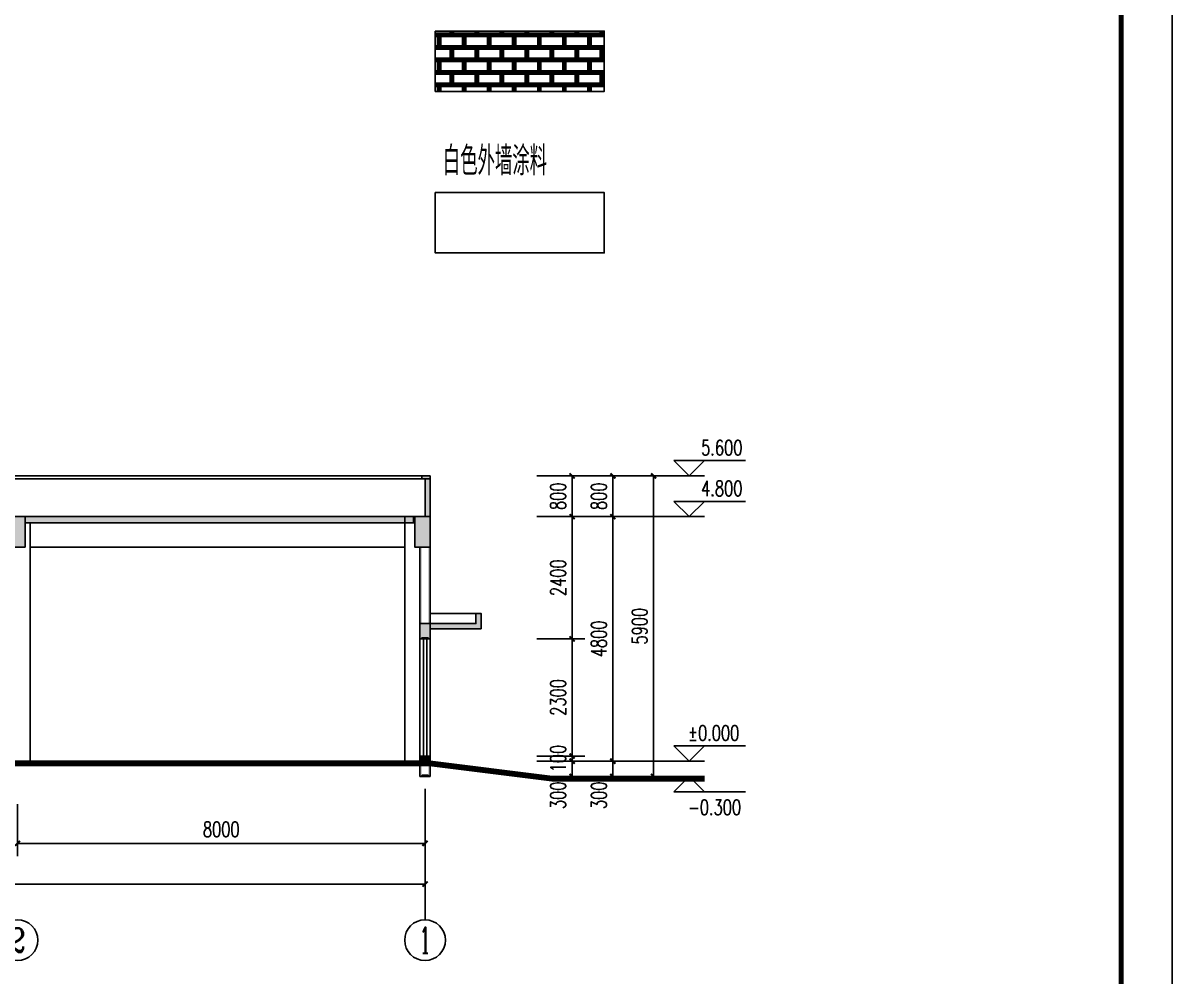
# Model space of a CAD drawing. Extents: x 4924227 to 5052693, y -485691 to -238224.
# Drawn here: x 5018995 to 5041551, y -473976 to -455267 of the extents above; entities that cross this region are included whole.
import ezdxf
from ezdxf.enums import TextEntityAlignment as Align

# ---------------------------------------------------------------- set-up
doc = ezdxf.new("R2010")
doc.units = 0
doc.header["$LTSCALE"] = 1000
doc.header["$MEASUREMENT"] = 0
doc.layers.get('0').update_dxf_attribs({"linetype": 'CONTINUOUS'})
doc.layers.get('Defpoints').update_dxf_attribs({"linetype": 'CONTINUOUS'})
doc.layers.add('_0', color=7, linetype='CONTINUOUS', lineweight=25)
for name, color, linetype in [('AXIS', 3, 'CONTINUOUS'), ('AXIS_TEXT', 7, 'CONTINUOUS'), ('COLUMN', 9, 'CONTINUOUS'), ('DIM_ELEV', 3, 'CONTINUOUS'), ('PUB_DIM', 3, 'CONTINUOUS'), ('PUB_HATCH', 8, 'CONTINUOUS'), ('PUB_TEXT', 7, 'CONTINUOUS'), ('PUB_TITLE', 4, 'CONTINUOUS'), ('PUB_WALL', 9, 'CONTINUOUS'), ('WALL', 2, 'CONTINUOUS'), ('WINDOW', 4, 'CONTINUOUS'), ('填充', 251, 'CONTINUOUS'), ('散水', 52, 'CONTINUOUS')]:
    doc.layers.add(name, color=color, linetype=linetype)
doc.styles.add('_TCH_AXIS', font='COMPLEX', dxfattribs={"bigfont": 'GBCBIG'})
doc.styles.add('_TCH_DIM', font='SIMPLEX', dxfattribs={"bigfont": 'GBCBIG'})
doc.styles.add('_TCH_DIM_T3', font='SIMPLEX', dxfattribs={"width": 0.705882, "bigfont": 'GBCBIG'})
doc.styles.add('COMPLEX', font='COMPLEX')
doc.styles.add('STYLE-黑体', font='simhei.ttf')
doc.dimstyles.new('_TCH_ARCH&&100', dxfattribs={"dimtxt": 297.5, "dimasz": 100, "dimexe": 250, "dimexo": 300, "dimgap": 126.25, "dimtad": 1, "dimdec": 0, "dimzin": 0, "dimdsep": 46, "dimtxsty": '_TCH_DIM_T3', "dimblk": 'ARCHTICK', "dimcen": 0.09, "dimclrt": 7, "dimazin": 2, "dimtfac": 1, "dimtdec": 0, "dimtix": 1, "dimtmove": 2, "dimatfit": 3, "dimfxl": 0, "dimtolj": 1, "dimtzin": 0, "dimarcsym": 0})

# ---------------------------------------------------------------- blocks, each defined once
blk = doc.blocks.new('_ArchTick')
at = {"color": 0, "linetype": 'ByBlock', "const_width": 0.4}
blk.add_lwpolyline([(-0.5, -0.5), (0.5, 0.5)], dxfattribs=at)
blk = doc.blocks.new('*D152')
at = {"layer": 'Defpoints', "color": 0}
for p in [(5028781, -469758), (5029775, -469758), (5028781, -470058)]:
    blk.add_point(p, dxfattribs=at)
at = {"layer": 'PUB_DIM', "color": 0, "lineweight": -2}
for p, q in [((5029081, -469758), (5030025, -469758)), ((5029775, -470058), (5029775, -469758)), ((5029081, -470058), (5030025, -470058))]:
    blk.add_line(p, q, dxfattribs=at)
at = {"layer": 'PUB_DIM', "color": 0, "lineweight": -2, "xscale": 100, "yscale": 100, "zscale": 100}
for p, rotation in [((5029775, -469758), 90), ((5029775, -470058), 270)]:
    blk.add_blockref('_ArchTick', p, dxfattribs=dict(at, rotation=rotation))
at = {"layer": 'PUB_DIM', "color": 7, "insert": (5029500, -470428), "char_height": 297.5, "attachment_point": 5, "rotation": 90, "style": '_TCH_DIM_T3'}
blk.add_mtext('\\A1;300', dxfattribs=at)
blk = doc.blocks.new('*D153')
at = {"layer": 'Defpoints', "color": 0}
for p in [(5028781, -469658), (5028781, -469758), (5029775, -469658)]:
    blk.add_point(p, dxfattribs=at)
at = {"layer": 'PUB_DIM', "color": 0, "lineweight": -2}
for p, q in [((5029775, -469658), (5029775, -469558)), ((5029081, -469658), (5030025, -469658)), ((5029081, -469758), (5030025, -469758)), ((5029775, -469758), (5029775, -469658)), ((5029775, -469758), (5029775, -469858))]:
    blk.add_line(p, q, dxfattribs=at)
at = {"layer": 'PUB_DIM', "color": 0, "lineweight": -2, "xscale": 100, "yscale": 100, "zscale": 100}
for p, rotation in [((5029775, -469658), 270), ((5029775, -469758), 90)]:
    blk.add_blockref('_ArchTick', p, dxfattribs=dict(at, rotation=rotation))
at = {"layer": 'PUB_DIM', "color": 7, "insert": (5029500, -469708), "char_height": 297.5, "attachment_point": 5, "rotation": 90, "style": '_TCH_DIM_T3'}
blk.add_mtext('\\A1;100', dxfattribs=at)
blk = doc.blocks.new('*D154')
at = {"layer": 'Defpoints', "color": 0}
for p in [(5028781, -467358), (5029775, -467358), (5028781, -469658)]:
    blk.add_point(p, dxfattribs=at)
at = {"layer": 'PUB_DIM', "color": 0, "lineweight": -2}
for p, q in [((5029081, -467358), (5030025, -467358)), ((5029775, -469658), (5029775, -467358)), ((5029081, -469658), (5030025, -469658))]:
    blk.add_line(p, q, dxfattribs=at)
at = {"layer": 'PUB_DIM', "color": 0, "lineweight": -2, "xscale": 100, "yscale": 100, "zscale": 100}
for p, rotation in [((5029775, -467358), 90), ((5029775, -469658), 270)]:
    blk.add_blockref('_ArchTick', p, dxfattribs=dict(at, rotation=rotation))
at = {"layer": 'PUB_DIM', "color": 7, "insert": (5029500, -468508), "char_height": 297.5, "attachment_point": 5, "rotation": 90, "style": '_TCH_DIM_T3'}
blk.add_mtext('\\A1;2300', dxfattribs=at)
blk = doc.blocks.new('*D155')
at = {"layer": 'Defpoints', "color": 0}
for p in [(5028781, -464958), (5029775, -464958), (5028781, -467358)]:
    blk.add_point(p, dxfattribs=at)
at = {"layer": 'PUB_DIM', "color": 0, "lineweight": -2}
for p, q in [((5029081, -464958), (5030025, -464958)), ((5029775, -467358), (5029775, -464958)), ((5029081, -467358), (5030025, -467358))]:
    blk.add_line(p, q, dxfattribs=at)
at = {"layer": 'PUB_DIM', "color": 0, "lineweight": -2, "xscale": 100, "yscale": 100, "zscale": 100}
for p, rotation in [((5029775, -464958), 90), ((5029775, -467358), 270)]:
    blk.add_blockref('_ArchTick', p, dxfattribs=dict(at, rotation=rotation))
at = {"layer": 'PUB_DIM', "color": 7, "insert": (5029500, -466158), "char_height": 297.5, "attachment_point": 5, "rotation": 90, "style": '_TCH_DIM_T3'}
blk.add_mtext('\\A1;2400', dxfattribs=at)
blk = doc.blocks.new('*D156')
at = {"layer": 'Defpoints', "color": 0}
for p in [(5028781, -464158), (5029775, -464158), (5028781, -464958)]:
    blk.add_point(p, dxfattribs=at)
at = {"layer": 'PUB_DIM', "color": 0, "lineweight": -2}
for p, q in [((5029081, -464158), (5030025, -464158)), ((5029775, -464958), (5029775, -464158)), ((5029081, -464958), (5030025, -464958))]:
    blk.add_line(p, q, dxfattribs=at)
at = {"layer": 'PUB_DIM', "color": 0, "lineweight": -2, "xscale": 100, "yscale": 100, "zscale": 100}
for p, rotation in [((5029775, -464158), 90), ((5029775, -464958), 270)]:
    blk.add_blockref('_ArchTick', p, dxfattribs=dict(at, rotation=rotation))
at = {"layer": 'PUB_DIM', "color": 7, "insert": (5029500, -464558), "char_height": 297.5, "attachment_point": 5, "rotation": 90, "style": '_TCH_DIM_T3'}
blk.add_mtext('\\A1;800', dxfattribs=at)
blk = doc.blocks.new('*D190')
at = {"layer": 'Defpoints', "color": 0}
for p in [(5028781, -464158), (5031375, -464158), (5028781, -470058)]:
    blk.add_point(p, dxfattribs=at)
at = {"layer": 'PUB_DIM', "color": 0, "lineweight": -2}
for p, q in [((5029081, -464158), (5031625, -464158)), ((5031375, -470058), (5031375, -464158)), ((5029081, -470058), (5031625, -470058))]:
    blk.add_line(p, q, dxfattribs=at)
at = {"layer": 'PUB_DIM', "color": 0, "lineweight": -2, "xscale": 100, "yscale": 100, "zscale": 100}
for p, rotation in [((5031375, -464158), 90), ((5031375, -470058), 270)]:
    blk.add_blockref('_ArchTick', p, dxfattribs=dict(at, rotation=rotation))
at = {"layer": 'PUB_DIM', "color": 7, "insert": (5031100, -467108), "char_height": 297.5, "attachment_point": 5, "rotation": 90, "style": '_TCH_DIM_T3'}
blk.add_mtext('\\A1;5900', dxfattribs=at)
blk = doc.blocks.new('*D191')
at = {"layer": 'Defpoints', "color": 0}
for p in [(5028781, -469758), (5030575, -469758), (5028781, -470058)]:
    blk.add_point(p, dxfattribs=at)
at = {"layer": 'PUB_DIM', "color": 0, "lineweight": -2}
for p, q in [((5029081, -469758), (5030825, -469758)), ((5030575, -470058), (5030575, -469758)), ((5029081, -470058), (5030825, -470058))]:
    blk.add_line(p, q, dxfattribs=at)
at = {"layer": 'PUB_DIM', "color": 0, "lineweight": -2, "xscale": 100, "yscale": 100, "zscale": 100}
for p, rotation in [((5030575, -469758), 90), ((5030575, -470058), 270)]:
    blk.add_blockref('_ArchTick', p, dxfattribs=dict(at, rotation=rotation))
at = {"layer": 'PUB_DIM', "color": 7, "insert": (5030300, -470428), "char_height": 297.5, "attachment_point": 5, "rotation": 90, "style": '_TCH_DIM_T3'}
blk.add_mtext('\\A1;300', dxfattribs=at)
blk = doc.blocks.new('*D192')
at = {"layer": 'Defpoints', "color": 0}
for p in [(5028781, -464958), (5030575, -464958), (5028781, -469758)]:
    blk.add_point(p, dxfattribs=at)
at = {"layer": 'PUB_DIM', "color": 0, "lineweight": -2}
for p, q in [((5029081, -464958), (5030825, -464958)), ((5030575, -469758), (5030575, -464958)), ((5029081, -469758), (5030825, -469758))]:
    blk.add_line(p, q, dxfattribs=at)
at = {"layer": 'PUB_DIM', "color": 0, "lineweight": -2, "xscale": 100, "yscale": 100, "zscale": 100}
for p, rotation in [((5030575, -464958), 90), ((5030575, -469758), 270)]:
    blk.add_blockref('_ArchTick', p, dxfattribs=dict(at, rotation=rotation))
at = {"layer": 'PUB_DIM', "color": 7, "insert": (5030300, -467358), "char_height": 297.5, "attachment_point": 5, "rotation": 90, "style": '_TCH_DIM_T3'}
blk.add_mtext('\\A1;4800', dxfattribs=at)
blk = doc.blocks.new('*D193')
at = {"layer": 'Defpoints', "color": 0}
for p in [(5028781, -464158), (5030575, -464158), (5028781, -464958)]:
    blk.add_point(p, dxfattribs=at)
at = {"layer": 'PUB_DIM', "color": 0, "lineweight": -2}
for p, q in [((5029081, -464158), (5030825, -464158)), ((5030575, -464958), (5030575, -464158)), ((5029081, -464958), (5030825, -464958))]:
    blk.add_line(p, q, dxfattribs=at)
at = {"layer": 'PUB_DIM', "color": 0, "lineweight": -2, "xscale": 100, "yscale": 100, "zscale": 100}
for p, rotation in [((5030575, -464158), 90), ((5030575, -464958), 270)]:
    blk.add_blockref('_ArchTick', p, dxfattribs=dict(at, rotation=rotation))
at = {"layer": 'PUB_DIM', "color": 7, "insert": (5030300, -464558), "char_height": 297.5, "attachment_point": 5, "rotation": 90, "style": '_TCH_DIM_T3'}
blk.add_mtext('\\A1;800', dxfattribs=at)
blk = doc.blocks.new('_FZH')
blk.add_lwpolyline([(-0.5, -0.5), (0.5, -0.5), (0.5, 0.5), (-0.5, 0.5)], close=True)
at = {"layer": 'PUB_HATCH'}
blk.add_solid([(-0.5, -0.5), (0.5, -0.5), (-0.5, 0.5), (0.5, 0.5)], dxfattribs=at)
blk = doc.blocks.new('$TCHSYS$WIN2D')
for p, q in [((-0.5, 0.5), (0.5, 0.5)), ((-0.5, 0.5), (-0.5, -0.5)), ((0.5, 0.5), (0.5, -0.5)), ((0.5, 0.1667), (-0.5, 0.1667)), ((0.5, -0.1667), (-0.5, -0.1667)), ((-0.5, -0.5), (0.5, -0.5))]:
    blk.add_line(p, q)
blk = doc.blocks.new('*D194')
at = {"layer": 'AXIS', "color": 0, "lineweight": -2}
for p, q in [((5008888, -470603), (5008888, -472421)), ((5026888, -470603), (5026888, -472421)), ((5008888, -472171), (5026888, -472171))]:
    blk.add_line(p, q, dxfattribs=at)
at = {"layer": 'Defpoints', "color": 0}
for p in [(5008888, -470303), (5026888, -470303), (5026888, -472171)]:
    blk.add_point(p, dxfattribs=at)
at = {"layer": 'AXIS', "color": 0, "lineweight": -2, "xscale": 100, "yscale": 100, "zscale": 100, "rotation": 180}
blk.add_blockref('_ArchTick', (5008888, -472171), dxfattribs=at)
at = {"layer": 'AXIS', "color": 0, "lineweight": -2, "xscale": 100, "yscale": 100, "zscale": 100}
blk.add_blockref('_ArchTick', (5026888, -472171), dxfattribs=at)
at = {"layer": 'AXIS', "color": 7, "insert": (5017888, -471896), "char_height": 297.5, "attachment_point": 5, "style": '_TCH_DIM_T3'}
blk.add_mtext('\\A1;18000', dxfattribs=at)
blk = doc.blocks.new('*D196')
at = {"layer": 'AXIS', "color": 0, "lineweight": -2}
for p, q in [((5018888, -470603), (5018888, -471621)), ((5026888, -470603), (5026888, -471621)), ((5018888, -471371), (5026888, -471371))]:
    blk.add_line(p, q, dxfattribs=at)
at = {"layer": 'Defpoints', "color": 0}
for p in [(5018888, -470303), (5026888, -470303), (5026888, -471371)]:
    blk.add_point(p, dxfattribs=at)
at = {"layer": 'AXIS', "color": 0, "lineweight": -2, "xscale": 100, "yscale": 100, "zscale": 100, "rotation": 180}
blk.add_blockref('_ArchTick', (5018888, -471371), dxfattribs=at)
at = {"layer": 'AXIS', "color": 0, "lineweight": -2, "xscale": 100, "yscale": 100, "zscale": 100}
blk.add_blockref('_ArchTick', (5026888, -471371), dxfattribs=at)
at = {"layer": 'AXIS', "color": 7, "insert": (5022888, -471096), "char_height": 297.5, "attachment_point": 5, "style": '_TCH_DIM_T3'}
blk.add_mtext('\\A1;8000', dxfattribs=at)
blk = doc.blocks.new('_AXISO')
blk.add_circle((0, 0), 0.5)
at = {"layer": 'AXIS_TEXT', "style": 'COMPLEX', "width": 1.041667}
blk.add_attdef('A', text='', height=0.56, dxfattribs=at).set_placement((-0.25, -0.28), (0.25, -0.28), align=Align.FIT)

msp = doc.modelspace()

# ---------------------------------------------------------------- hatches: boundary and pattern name
h = msp.add_hatch(color=0)
h.dxf.hatch_style = 1
h.paths.add_polyline_path([(5026788, -467058.4), (5026788, -467358.4), (5026988, -467358.4), (5026988, -467158.4), (5027988, -467158.4), (5027988, -466858.4), (5027888, -466858.4), (5027888, -466958.4), (5027888, -467058.4)])
h = msp.add_hatch(color=0)
h.dxf.hatch_style = 1
h.paths.add_polyline_path([(5026788, -469658.4), (5026788, -469758.4), (5026988, -469758.4), (5026988, -469658.4)])
at = {"layer": 'PUB_HATCH'}
msp.add_hatch(color=256, dxfattribs=at).paths.add_polyline_path([(5019038, -464958.2), (5019038, -465078.2), (5026688, -465078.2), (5026688, -464958.2)])
at = {"layer": 'PUB_WALL'}
for color, points in [(0, [(5026688, -464998.2), (5026688, -464958.2), (5019038, -464958.2), (5019038, -464998.2)]), (0, [(5026688, -465078.2), (5026688, -465038.2), (5019038, -465038.2), (5019038, -465078.2)]), (0, [(5026688, -464958.2), (5026648, -464958.2), (5026648, -465078.2), (5026688, -465078.2)]), (0, [(5026988, -464958.2), (5026688, -464958.2), (5026728, -464998.2), (5026948, -464998.2)]), (0, [(5026688, -465078.2), (5026688, -465558.2), (5026728, -465518.2), (5026728, -464998.2)]), (0, [(5026988, -465558.2), (5026988, -464958.2), (5026948, -464998.2), (5026948, -465518.2)]), (0, [(5026688, -465558.2), (5026988, -465558.2), (5026948, -465518.2), (5026728, -465518.2)]), (256, [(5026828, -465558.2), (5026788, -465558.2), (5026788, -467358.4), (5026828, -467318.4)]), (256, [(5026988, -465558.2), (5026948, -465558.2), (5026948, -467318.4), (5026988, -467358.4)]), (256, [(5026788, -467358.4), (5026988, -467358.4), (5026948, -467318.4), (5026828, -467318.4)]), (256, [(5026988, -469658.4), (5026788, -469658.4), (5026828, -469698.4), (5026948, -469698.4)]), (256, [(5026788, -469658.4), (5026788, -470058.4), (5026828, -470018.4), (5026828, -469698.4)]), (256, [(5026988, -470058.4), (5026988, -469658.4), (5026948, -469698.4), (5026948, -470018.4)]), (256, [(5026788, -470058.4), (5026988, -470058.4), (5026948, -470018.4), (5026828, -470018.4)])]:
    msp.add_hatch(color=color, dxfattribs=at).paths.add_polyline_path(points)
at = {"layer": '填充', "linetype": 'ByBlock', "lineweight": 100}
h = msp.add_hatch(dxfattribs=at)
h.set_pattern_fill('AR-B816C', color=256, scale=200)
h.set_pattern_definition([(0, (-6057977.59, 211302.8), (245.692378, 245.692378), [479.867928, -11.51682]), (0, (-6058223.28, 211314.32), (245.692378, 245.692378), [479.867928, -11.51682]), (90, (-6057977.59, 211302.8), (-245.692378, 245.692378), [-257.20918, 234.175548]), (90, (-6057989.1, 211302.8), (-245.692378, 245.692378), [-257.20918, 234.175548])])
h.paths.add_polyline_path([(5027086.6, -455427), (5027086.6, -456611.1), (5030404.5, -456611.1), (5030404.5, -455427)])
at = {"layer": '散水'}
msp.add_hatch(color=0, dxfattribs=at).paths.add_polyline_path([(5026888, -464218.2), (5026828, -464218.2), (5026828, -464158.2), (5026988, -464158.2), (5026988, -464958.2), (5026888, -464958.2)])

# ---------------------------------------------------------------- linework, layer by layer
for p, q in [((5008788, -464158.2), (5026988, -464158.2)), ((5008788, -464218.2), (5026988, -464218.2))]:
    msp.add_line(p, q)
at = {"color": 0}
msp.add_line((5027888, -466858.4), (5026988, -466858.4), dxfattribs=at)
for points in [[(5026788, -467358.4), (5026988, -467358.4), (5026988, -467158.4), (5027988, -467158.4), (5027988, -466858.4), (5027888, -466858.4), (5027888, -466958.4), (5027888, -467058.4), (5026788, -467058.4), (5026788, -467358.4)], [(5032374.5, -470058.4), (5029388, -470058.4), (5026988, -469758.4), (5008788, -469758.4), (5008788, -470058.4), (5003251.5, -470058.4)]]:
    msp.add_lwpolyline(points, dxfattribs=at)
at = {"color": 0, "const_width": 100}
msp.add_lwpolyline([(5032374.5, -470108.4), (5029384.9, -470108.4), (5026984.9, -469808.4), (5008838, -469808.4), (5008838, -470108.4), (5003251.5, -470108.4)], dxfattribs=at)
at = {"color": 0}
msp.add_lwpolyline([(5026788, -469658.4), (5026988, -469658.4), (5026988, -469758.4), (5026788, -469758.4)], close=True, dxfattribs=at)
at = {"layer": '_0', "color": 0}
for p, q in [((5019138, -465078.2), (5019138, -469758.4)), ((5026488, -464958.2), (5026488, -469808.4)), ((5026488, -465558.2), (5019138, -465558.2)), ((5026988, -469758.4), (5029388, -470058.4))]:
    msp.add_line(p, q, dxfattribs=at)
at = {"layer": 'AXIS', "color": 0}
msp.add_line((5026888, -470303.3), (5026888, -472871.4), dxfattribs=at)
at = {"layer": 'DIM_ELEV'}
for p, q in [((5032074.5, -464158.2), (5031774.5, -463858.2)), ((5031774.5, -463858.2), (5033178.5, -463858.2)), ((5032074.5, -464158.2), (5032374.5, -463858.2)), ((5030477.2, -464158.2), (5032374.5, -464158.2)), ((5032074.5, -464958.2), (5031774.5, -464658.2)), ((5031774.5, -464658.2), (5033178.5, -464658.2)), ((5032074.5, -464958.2), (5032374.5, -464658.2)), ((5030477.2, -464958.2), (5032374.5, -464958.2)), ((5032074.5, -469758.4), (5031774.5, -469458.4)), ((5031774.5, -469458.4), (5033178.5, -469458.4)), ((5032074.5, -469758.4), (5032374.5, -469458.4)), ((5030477.2, -469758.4), (5032374.5, -469758.4)), ((5030477.2, -470058.4), (5032374.5, -470058.4)), ((5032074.5, -470058.4), (5031774.5, -470358.4)), ((5032074.5, -470058.4), (5032374.5, -470358.4)), ((5031774.5, -470358.4), (5033178.5, -470358.4))]:
    msp.add_line(p, q, dxfattribs=at)
at = {"layer": 'PUB_TITLE', "color": 4}
msp.add_lwpolyline([(4957451.5, -485690.7), (5041551.5, -485690.7), (5041551.5, -426290.7), (4957451.5, -426290.7)], close=True, dxfattribs=at)
at = {"layer": 'PUB_TITLE', "color": 4, "const_width": 100}
msp.add_lwpolyline([(4959951.5, -484690.7), (5040551.5, -484690.7), (5040551.5, -427290.7), (4959951.5, -427290.7)], close=True, dxfattribs=at)
at = {"layer": 'WALL', "color": 0}
for p, q in [((5019038, -464958.2), (5026688, -464958.2)), ((5019038, -465078.2), (5026688, -465078.2))]:
    msp.add_line(p, q, dxfattribs=at)
at = {"layer": 'WALL'}
for p, q in [((5026788, -465558.2), (5026788, -467358.4)), ((5026988, -467358.4), (5026988, -465558.2)), ((5026788, -467358.4), (5026988, -467358.4)), ((5026988, -469658.4), (5026788, -469658.4)), ((5026788, -469658.4), (5026788, -470058.4)), ((5026988, -470058.4), (5026988, -469658.4)), ((5026788, -470058.4), (5026988, -470058.4))]:
    msp.add_line(p, q, dxfattribs=at)
msp.add_lwpolyline([(5026988, -464958.2), (5026988, -464158.2), (5026828, -464158.2), (5026828, -464218.2), (5026888, -464218.2), (5026888, -464958.2)], dxfattribs=at)
at = {"layer": '填充', "color": 32}
for points in [[(5027086.6, -455427), (5030404.5, -455427), (5030404.5, -456611.1), (5027086.6, -456611.1)], [(5027086.6, -458595.3), (5030404.5, -458595.3), (5030404.5, -459779.4), (5027086.6, -459779.4)]]:
    msp.add_lwpolyline(points, close=True, dxfattribs=at)

# ---------------------------------------------------------------- block references
at = {"layer": 'AXIS', "color": 0}
ref = msp.add_blockref('_AXISO', (5018888, -473271.4), dxfattribs=dict(at, xscale=800, yscale=800, zscale=800))
ref.add_attrib('A', '2', dxfattribs={"layer": 'AXIS_TEXT', "color": 0, "height": 465.9, "style": '_TCH_AXIS'}).set_placement((5018732.7, -473504.4), (5019043.3, -473504.4), align=Align.FIT)
ref = msp.add_blockref('_AXISO', (5026888, -473271.4), dxfattribs=dict(at, xscale=800, yscale=800, zscale=800))
ref.add_attrib('A', '1', dxfattribs={"layer": 'AXIS_TEXT', "color": 0, "height": 514.7, "style": '_TCH_AXIS'}).set_placement((5026777.7, -473528.8), (5026998.3, -473528.8), align=Align.FIT)
at = {"layer": 'COLUMN', "color": 0, "xscale": 600, "yscale": 300, "zscale": 300, "rotation": 90}
for p in [(5018888, -465258.2), (5026838, -465258.2)]:
    msp.add_blockref('_FZH', p, dxfattribs=at)
at = {"layer": 'WINDOW', "color": 0, "xscale": -2300, "yscale": 200, "zscale": -2300, "rotation": 90}
msp.add_blockref('$TCHSYS$WIN2D', (5026888, -468508.4), dxfattribs=at)

# ---------------------------------------------------------------- texts
at = {"layer": 'PUB_TEXT', "color": 7, "linetype": 'Continuous', "style": 'STYLE-黑体', "width": 0.5}
msp.add_text('白色外墙涂料', height=499.79, dxfattribs=at).set_placement((5027237.8, -458201.9))
at = {"layer": 'PUB_TEXT', "style": '_TCH_DIM', "width": 0.705882}
for s, p in [('5.600', (5032308.5, -463753.2)), ('4.800', (5032308.5, -464553.2)), ('%%P0.000', (5032048.5, -469353.4)), ('-0.300', (5032048.5, -470813.4))]:
    msp.add_text(s, height=297.5, dxfattribs=at).set_placement(p)

# ---------------------------------------------------------------- dimensions: what is measured, and where the dimension line sits
at = {"layer": 'AXIS', "color": 0}
for p1, distance, picture, middle in [((5008888, -470303.3), -1868.1, '*D194', (5017888, -471896.4)), ((5018888, -470303.3), -1068.1, '*D196', (5022888, -471096.4))]:
    dim = msp.add_aligned_dim(p1=p1, p2=(5026888, -470303.3), distance=distance, dimstyle='_TCH_ARCH&&100', dxfattribs=at)
    dim.commit()
    dim.dimension.update_dxf_attribs({"geometry": picture, "text_midpoint": middle})
at = {"layer": 'PUB_DIM'}
for p1, p2, distance, picture, middle in [((5028780.7, -464958.2), (5028780.7, -464158.2), -993.8, '*D156', (5029499.5, -464558.2)), ((5028780.7, -470058.4), (5028780.7, -464158.2), -2593.8, '*D190', (5031099.5, -467108.3)), ((5028780.7, -464958.2), (5028780.7, -464158.2), -1793.8, '*D193', (5030299.5, -464558.2)), ((5028780.7, -467358.4), (5028780.7, -464958.2), -993.8, '*D155', (5029499.5, -466158.3)), ((5028780.7, -469758.4), (5028780.7, -464958.2), -1793.8, '*D192', (5030299.5, -467358.3)), ((5028780.7, -469658.4), (5028780.7, -467358.4), -993.8, '*D154', (5029499.5, -468508.4)), ((5028780.7, -469758.4), (5028780.7, -469658.4), -993.8, '*D153', (5029499.5, -469708.4))]:
    dim = msp.add_aligned_dim(p1=p1, p2=p2, distance=distance, dimstyle='_TCH_ARCH&&100', dxfattribs=at)
    dim.commit()
    dim.dimension.update_dxf_attribs({"geometry": picture, "text_midpoint": middle})
for base, picture, middle in [((5029774.5, -469758.4), '*D152', (5029499.5, -470428.4)), ((5030574.5, -469758.4), '*D191', (5030299.5, -470428.4))]:
    dim = msp.add_linear_dim(base=base, p1=(5028780.7, -470058.4), p2=(5028780.7, -469758.4), angle=90, dimstyle='_TCH_ARCH&&100', dxfattribs=at)
    dim.commit()
    dim.dimension.update_dxf_attribs({"geometry": picture, "text_midpoint": middle, "dimtype": 129})

doc.saveas('drawing.dxf')
